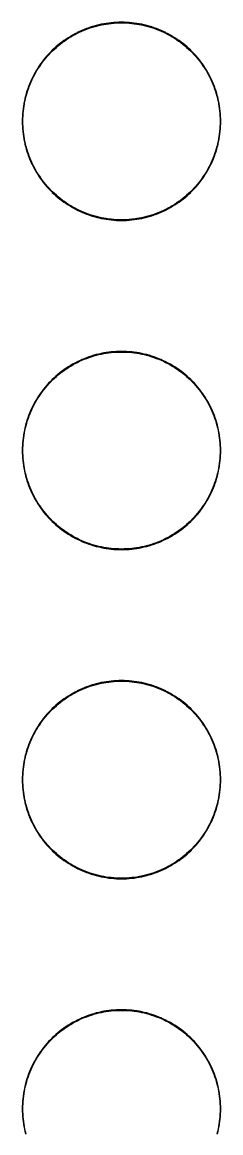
# Model space of a CAD drawing. Extents: x 3 to 63, y 0 to 129.
# Drawn here: x 45.59 to 48.65, y 59.21 to 76.35 of the extents above; entities that cross this region are included whole.
import ezdxf

# ---------------------------------------------------------------- set-up
doc = ezdxf.new("R2010")
doc.units = 0

msp = doc.modelspace()

# ---------------------------------------------------------------- linework, layer by layer
at = {"color": 34, "true_color": 0x008000}
for points in [[(48.21523, 73.7503, 0), (48.24216, 73.77875, 0), (48.26857, 73.80771, 0), (48.29397, 73.83768, 0), (48.31887, 73.86816, 0), (48.34274, 73.89915, 0), (48.36586, 73.93089, 0), (48.38821, 73.96315, 0), (48.4098, 73.99617, 0), (48.43037, 74.02945, 0), (48.45018, 74.06348, 0), (48.46923, 74.09777, 0), (48.46994, 74.09914, 0), (48.46994, 74.09915, 0), (48.48727, 74.13283, 0), (48.48797, 74.13421, 0), (48.50499, 74.16951, 0), (48.52125, 74.20533, 0), (48.53649, 74.24139, 0), (48.55071, 74.27797, 0), (48.56417, 74.3148, 0), (48.57662, 74.35214, 0), (48.58805, 74.38973, 0), (48.59846, 74.42758, 0), (48.60786, 74.46568, 0), (48.6165, 74.50403, 0), (48.62412, 74.54264, 0), (48.63047, 74.58125, 0), (48.63071, 74.58278, 0), (48.6363, 74.62164, 0), (48.64087, 74.66076, 0), (48.64442, 74.69987, 0), (48.64696, 74.73899, 0), (48.64849, 74.77809, 0), (48.649, 74.81747, 0), (48.64849, 74.85684, 0), (48.64696, 74.89596, 0), (48.64442, 74.93508, 0), (48.64087, 74.97418, 0), (48.6363, 75.01331, 0), (48.63071, 75.05217, 0), (48.63047, 75.0537, 0), (48.62412, 75.09231, 0), (48.6165, 75.13092, 0), (48.60786, 75.16925, 0), (48.60786, 75.16927, 0), (48.59846, 75.20737, 0), (48.58805, 75.24522, 0), (48.57662, 75.28281, 0), (48.56417, 75.32015, 0), (48.55071, 75.35697, 0), (48.53649, 75.39355, 0), (48.52125, 75.42962, 0), (48.50499, 75.46543, 0), (48.48797, 75.50073, 0), (48.48727, 75.50212, 0), (48.46994, 75.53579, 0), (48.46923, 75.53717, 0), (48.45018, 75.57146, 0), (48.43037, 75.6055, 0), (48.4098, 75.63876, 0), (48.38821, 75.67179, 0), (48.36586, 75.70404, 0), (48.34274, 75.7358, 0), (48.31887, 75.76679, 0), (48.29397, 75.79727, 0), (48.26857, 75.82724, 0), (48.24216, 75.8562, 0), (48.21523, 75.88464, 0), (48.21414, 75.88574, 0), (48.21412, 75.88575, 0), (48.18729, 75.91258, 0), (48.1862, 75.91368, 0), (48.15775, 75.9406, 0), (48.12883, 75.96698, 0), (48.12879, 75.96702, 0), (48.09882, 75.99242, 0), (48.06834, 76.0173, 0), (48.03735, 76.04119, 0), (48.0056, 76.0643, 0), (47.97335, 76.08665, 0), (47.94033, 76.10823, 0), (47.90705, 76.12882, 0), (47.87302, 76.14863, 0), (47.83873, 76.16768, 0), (47.80367, 76.18571, 0), (47.80229, 76.18642, 0), (47.76699, 76.20344, 0), (47.73117, 76.21969, 0), (47.69511, 76.23493, 0), (47.65853, 76.24916, 0), (47.6217, 76.26262, 0), (47.58436, 76.27506, 0), (47.54677, 76.28649, 0), (47.50892, 76.29691, 0), (47.47082, 76.30631, 0), (47.43247, 76.31494, 0), (47.39386, 76.32256, 0), (47.35525, 76.3289, 0), (47.35372, 76.32915, 0), (47.31486, 76.33474, 0), (47.27575, 76.33931, 0), (47.23663, 76.34287, 0), (47.19751, 76.34541, 0), (47.1584, 76.34693, 0), (47.11903, 76.34744, 0), (47.07966, 76.34693, 0), (47.04054, 76.34541, 0), (47.00142, 76.34287, 0), (46.96231, 76.33931, 0), (46.92319, 76.33474, 0), (46.88433, 76.32915, 0), (46.8828, 76.3289, 0), (46.84419, 76.32256, 0), (46.80558, 76.31494, 0), (46.76723, 76.30631, 0), (46.72913, 76.29691, 0), (46.69128, 76.28649, 0), (46.65369, 76.27506, 0), (46.61635, 76.26262, 0), (46.57952, 76.24916, 0), (46.54295, 76.23493, 0), (46.50688, 76.21969, 0), (46.47107, 76.20344, 0), (46.43576, 76.18642, 0), (46.43438, 76.18571, 0), (46.39933, 76.16768, 0), (46.36504, 76.14863, 0), (46.331, 76.12882, 0), (46.29773, 76.10823, 0), (46.26471, 76.08665, 0), (46.23245, 76.0643, 0), (46.2007, 76.04119, 0), (46.16971, 76.0173, 0), (46.13923, 75.99242, 0), (46.10926, 75.96702, 0), (46.10922, 75.96698, 0), (46.0803, 75.9406, 0), (46.05186, 75.91368, 0), (46.02282, 75.88464, 0), (45.9959, 75.8562, 0), (45.96948, 75.82724, 0), (45.94408, 75.79727, 0), (45.91919, 75.76679, 0), (45.89531, 75.7358, 0), (45.8722, 75.70404, 0), (45.84985, 75.67179, 0), (45.82826, 75.63876, 0), (45.80768, 75.6055, 0), (45.78787, 75.57146, 0), (45.76882, 75.53717, 0), (45.75079, 75.50212, 0), (45.75008, 75.50073, 0), (45.73306, 75.46543, 0), (45.71681, 75.42962, 0), (45.70157, 75.39355, 0), (45.68734, 75.35697, 0), (45.67388, 75.32015, 0), (45.66144, 75.28281, 0), (45.65001, 75.24522, 0), (45.63959, 75.20737, 0), (45.63019, 75.16927, 0), (45.63019, 75.16925, 0), (45.62156, 75.13092, 0), (45.61394, 75.09231, 0), (45.60759, 75.0537, 0), (45.60735, 75.05217, 0), (45.60176, 75.01331, 0), (45.59719, 74.97418, 0), (45.59363, 74.93508, 0), (45.59109, 74.89596, 0), (45.58957, 74.85684, 0), (45.58906, 74.81747, 0), (45.58957, 74.77809, 0), (45.59109, 74.73899, 0), (45.59363, 74.69987, 0), (45.59719, 74.66076, 0), (45.60176, 74.62164, 0), (45.60735, 74.58278, 0), (45.60759, 74.58125, 0), (45.61394, 74.54264, 0), (45.62156, 74.50403, 0), (45.63019, 74.46568, 0), (45.63959, 74.42758, 0), (45.65001, 74.38973, 0), (45.66144, 74.35214, 0), (45.67388, 74.3148, 0), (45.68734, 74.27797, 0), (45.70157, 74.24139, 0), (45.71681, 74.20533, 0), (45.73306, 74.16951, 0), (45.75008, 74.13421, 0), (45.75079, 74.13283, 0), (45.76882, 74.09777, 0), (45.78787, 74.06348, 0), (45.80768, 74.02945, 0), (45.82826, 73.99617, 0), (45.84985, 73.96315, 0), (45.8722, 73.93089, 0), (45.89531, 73.89915, 0), (45.91919, 73.86816, 0), (45.94408, 73.83768, 0), (45.96948, 73.80771, 0), (45.9959, 73.77875, 0), (46.02282, 73.7503, 0), (46.02392, 73.74921, 0), (46.05074, 73.72239, 0), (46.05076, 73.72235, 0), (46.05186, 73.72127, 0), (46.0803, 73.69434, 0), (46.10926, 73.66793, 0), (46.13923, 73.64252, 0), (46.16971, 73.61763, 0), (46.2007, 73.59376, 0), (46.23245, 73.57064, 0), (46.26471, 73.54828, 0), (46.29773, 73.5267, 0), (46.331, 73.50613, 0), (46.36504, 73.48632, 0), (46.39933, 73.46727, 0), (46.40071, 73.46656, 0), (46.43438, 73.44923, 0), (46.43576, 73.44853, 0), (46.47107, 73.43151, 0), (46.50688, 73.41525, 0), (46.54295, 73.4, 0), (46.57952, 73.38579, 0), (46.61635, 73.37233, 0), (46.65369, 73.35988, 0), (46.69128, 73.34845, 0), (46.72913, 73.33804, 0), (46.76723, 73.32863, 0), (46.80558, 73.31999, 0), (46.84419, 73.31238, 0), (46.8828, 73.30603, 0), (46.88433, 73.30579, 0), (46.92319, 73.3002, 0), (46.96231, 73.29563, 0), (47.00142, 73.29208, 0), (47.04054, 73.28954, 0), (47.07966, 73.28801, 0), (47.11903, 73.28749, 0), (47.1584, 73.28801, 0), (47.19751, 73.28954, 0), (47.23663, 73.29208, 0), (47.27575, 73.29563, 0), (47.31486, 73.3002, 0), (47.35372, 73.30579, 0), (47.35525, 73.30603, 0), (47.39386, 73.31238, 0), (47.43247, 73.31999, 0), (47.47082, 73.32863, 0), (47.50892, 73.33804, 0), (47.54677, 73.34845, 0), (47.58436, 73.35988, 0), (47.6217, 73.37233, 0), (47.65853, 73.38579, 0), (47.69511, 73.4, 0), (47.73117, 73.41525, 0), (47.76699, 73.43151, 0), (47.80229, 73.44853, 0), (47.80367, 73.44923, 0), (47.83735, 73.46656, 0), (47.83873, 73.46727, 0), (47.87302, 73.48632, 0), (47.90705, 73.50613, 0), (47.94033, 73.5267, 0), (47.97335, 73.54828, 0), (48.0056, 73.57064, 0), (48.03735, 73.59376, 0), (48.06834, 73.61763, 0), (48.09882, 73.64252, 0), (48.12879, 73.66793, 0), (48.15775, 73.69434, 0), (48.1862, 73.72127, 0), (48.18729, 73.72235, 0), (48.1873, 73.72237, 0), (48.21523, 73.7503, 0)], [(47.19751, 73.29944, 0), (47.1584, 73.29792, 0), (47.11903, 73.29741, 0), (47.07966, 73.29792, 0), (47.04054, 73.29944, 0), (47.00142, 73.30198, 0), (46.96231, 73.30553, 0), (46.92319, 73.3101, 0), (46.8849, 73.31562, 0), (46.84725, 73.32181, 0), (46.80865, 73.32943, 0), (46.77029, 73.33806, 0), (46.73219, 73.34746, 0), (46.69435, 73.35787, 0), (46.65675, 73.3693, 0), (46.61942, 73.38175, 0), (46.58259, 73.39521, 0), (46.54601, 73.40944, 0), (46.50994, 73.42467, 0), (46.47413, 73.44092, 0), (46.43913, 73.4578, 0), (46.40515, 73.47528, 0), (46.37086, 73.49433, 0), (46.33682, 73.51414, 0), (46.30355, 73.53471, 0), (46.27053, 73.55631, 0), (46.23827, 73.57866, 0), (46.20652, 73.60177, 0), (46.17553, 73.62564, 0), (46.14505, 73.65054, 0), (46.11508, 73.67594, 0), (46.08613, 73.70236, 0), (46.05768, 73.72928, 0), (46.03065, 73.75631, 0), (46.00391, 73.78457, 0), (45.97749, 73.81353, 0), (45.95209, 73.8435, 0), (45.9272, 73.87398, 0), (45.90333, 73.90497, 0), (45.88021, 73.93671, 0), (45.85786, 73.96898, 0), (45.83627, 74.00199, 0), (45.8157, 74.03527, 0), (45.79588, 74.06931, 0), (45.77683, 74.1036, 0), (45.75935, 74.13758, 0), (45.74249, 74.17256, 0), (45.72623, 74.20838, 0), (45.71099, 74.24446, 0), (45.69677, 74.28103, 0), (45.6833, 74.31786, 0), (45.67086, 74.3552, 0), (45.65943, 74.39279, 0), (45.64901, 74.43064, 0), (45.63962, 74.46874, 0), (45.63098, 74.50709, 0), (45.62336, 74.5457, 0), (45.61717, 74.58334, 0), (45.61166, 74.62164, 0), (45.60709, 74.66076, 0), (45.60354, 74.69987, 0), (45.601, 74.73899, 0), (45.59947, 74.77809, 0), (45.59896, 74.81747, 0), (45.59947, 74.85684, 0), (45.601, 74.89596, 0), (45.60354, 74.93508, 0), (45.60709, 74.97418, 0), (45.61166, 75.01331, 0), (45.61717, 75.05161, 0), (45.62336, 75.08925, 0), (45.63098, 75.12784, 0), (45.63962, 75.16621, 0), (45.64901, 75.20431, 0), (45.65943, 75.24214, 0), (45.67086, 75.27975, 0), (45.6833, 75.31708, 0), (45.69677, 75.35391, 0), (45.71099, 75.39049, 0), (45.72623, 75.42655, 0), (45.74249, 75.46237, 0), (45.75935, 75.49738, 0), (45.77683, 75.53135, 0), (45.79588, 75.56564, 0), (45.8157, 75.59968, 0), (45.83627, 75.63294, 0), (45.85786, 75.66597, 0), (45.88021, 75.69822, 0), (45.90333, 75.72998, 0), (45.9272, 75.76097, 0), (45.95209, 75.79145, 0), (45.97749, 75.82142, 0), (46.00391, 75.85037, 0), (46.03083, 75.87882, 0), (46.05768, 75.90567, 0), (46.08613, 75.93259, 0), (46.11508, 75.95901, 0), (46.14505, 75.98441, 0), (46.17553, 76.0093, 0), (46.20652, 76.03317, 0), (46.23827, 76.05629, 0), (46.27053, 76.07863, 0), (46.30355, 76.10023, 0), (46.33682, 76.1208, 0), (46.37086, 76.14062, 0), (46.40515, 76.15967, 0), (46.43912, 76.17715, 0), (46.47413, 76.19401, 0), (46.50994, 76.21026, 0), (46.54601, 76.22551, 0), (46.58259, 76.23972, 0), (46.61942, 76.2532, 0), (46.65675, 76.26564, 0), (46.69435, 76.27706, 0), (46.73219, 76.28749, 0), (46.77029, 76.29688, 0), (46.80865, 76.30552, 0), (46.84725, 76.31314, 0), (46.88489, 76.31933, 0), (46.92319, 76.32483, 0), (46.96231, 76.32941, 0), (47.00142, 76.33296, 0), (47.04054, 76.3355, 0), (47.07966, 76.33703, 0), (47.11903, 76.33754, 0), (47.1584, 76.33703, 0), (47.19751, 76.3355, 0), (47.23663, 76.33296, 0), (47.27575, 76.32941, 0), (47.31486, 76.32483, 0), (47.35316, 76.31933, 0), (47.3908, 76.31314, 0), (47.42941, 76.30552, 0), (47.46776, 76.29688, 0), (47.50586, 76.28749, 0), (47.54371, 76.27706, 0), (47.5813, 76.26564, 0), (47.61864, 76.2532, 0), (47.65547, 76.23972, 0), (47.69204, 76.22551, 0), (47.72811, 76.21026, 0), (47.76393, 76.19401, 0), (47.79893, 76.17715, 0), (47.8329, 76.15967, 0), (47.86719, 76.14062, 0), (47.90123, 76.1208, 0), (47.9345, 76.10023, 0), (47.96752, 76.07863, 0), (47.99978, 76.05629, 0), (48.03153, 76.03317, 0), (48.06252, 76.0093, 0), (48.093, 75.98441, 0), (48.12297, 75.95901, 0), (48.15193, 75.93259, 0), (48.18019, 75.90585, 0), (48.20722, 75.87882, 0), (48.23414, 75.85037, 0), (48.26056, 75.82142, 0), (48.28596, 75.79145, 0), (48.31085, 75.76097, 0), (48.33473, 75.72998, 0), (48.35784, 75.69822, 0), (48.38019, 75.66597, 0), (48.40178, 75.63294, 0), (48.42236, 75.59968, 0), (48.44217, 75.56564, 0), (48.46122, 75.53135, 0), (48.4787, 75.49737, 0), (48.49557, 75.46237, 0), (48.51182, 75.42655, 0), (48.52706, 75.39049, 0), (48.54129, 75.35391, 0), (48.55475, 75.31708, 0), (48.5672, 75.27975, 0), (48.57863, 75.24214, 0), (48.58904, 75.20431, 0), (48.59844, 75.16621, 0), (48.60707, 75.12784, 0), (48.61469, 75.08925, 0), (48.62088, 75.05161, 0), (48.62639, 75.01331, 0), (48.63096, 74.97418, 0), (48.63452, 74.93508, 0), (48.63706, 74.89596, 0), (48.63858, 74.85684, 0), (48.63909, 74.81747, 0), (48.63858, 74.77809, 0), (48.63706, 74.73899, 0), (48.63452, 74.69987, 0), (48.63096, 74.66076, 0), (48.62639, 74.62164, 0), (48.62088, 74.58334, 0), (48.61469, 74.5457, 0), (48.60707, 74.50709, 0), (48.59844, 74.46874, 0), (48.58904, 74.43064, 0), (48.57863, 74.39279, 0), (48.5672, 74.3552, 0), (48.55475, 74.31786, 0), (48.54129, 74.28103, 0), (48.52706, 74.24446, 0), (48.51182, 74.20838, 0), (48.49557, 74.17256, 0), (48.4787, 74.13758, 0), (48.46122, 74.1036, 0), (48.44217, 74.06931, 0), (48.42236, 74.03527, 0), (48.40178, 74.00199, 0), (48.38019, 73.96898, 0), (48.35784, 73.93671, 0), (48.33473, 73.90497, 0), (48.31085, 73.87398, 0), (48.28596, 73.8435, 0), (48.26056, 73.81353, 0), (48.23414, 73.78457, 0), (48.20722, 73.75612, 0), (48.1804, 73.72929, 0), (48.18038, 73.72928, 0), (48.15193, 73.70236, 0), (48.12297, 73.67594, 0), (48.093, 73.65054, 0), (48.06252, 73.62564, 0), (48.03153, 73.60177, 0), (47.99978, 73.57866, 0), (47.96752, 73.55631, 0), (47.9345, 73.53471, 0), (47.90123, 73.51414, 0), (47.86719, 73.49433, 0), (47.8329, 73.47528, 0), (47.79892, 73.4578, 0), (47.76393, 73.44092, 0), (47.72811, 73.42467, 0), (47.69204, 73.40944, 0), (47.65547, 73.39521, 0), (47.61864, 73.38175, 0), (47.5813, 73.3693, 0), (47.54371, 73.35787, 0), (47.50586, 73.34746, 0), (47.46776, 73.33806, 0), (47.42941, 73.32943, 0), (47.3908, 73.32181, 0), (47.35315, 73.31562, 0), (47.31486, 73.3101, 0), (47.27575, 73.30553, 0), (47.23663, 73.30198, 0), (47.19751, 73.29944, 0)], [(48.21523, 68.6703, 0), (48.24216, 68.69875, 0), (48.26857, 68.72771, 0), (48.29397, 68.75767, 0), (48.31887, 68.78816, 0), (48.34274, 68.81914, 0), (48.36586, 68.8509, 0), (48.38821, 68.88315, 0), (48.4098, 68.91616, 0), (48.43037, 68.94945, 0), (48.45018, 68.98348, 0), (48.46923, 69.01777, 0), (48.48727, 69.05283, 0), (48.48797, 69.05421, 0), (48.50487, 69.08927, 0), (48.50499, 69.08951, 0), (48.52125, 69.12533, 0), (48.53649, 69.16139, 0), (48.55071, 69.19797, 0), (48.56417, 69.2348, 0), (48.57662, 69.27213, 0), (48.58805, 69.30973, 0), (48.59846, 69.34757, 0), (48.60786, 69.38567, 0), (48.6165, 69.42403, 0), (48.62412, 69.46263, 0), (48.63047, 69.50125, 0), (48.63071, 69.50278, 0), (48.6363, 69.54164, 0), (48.64087, 69.58076, 0), (48.64442, 69.61987, 0), (48.64696, 69.65899, 0), (48.64849, 69.6981, 0), (48.649, 69.73747, 0), (48.64849, 69.77684, 0), (48.64696, 69.81596, 0), (48.64442, 69.85508, 0), (48.64087, 69.89418, 0), (48.6363, 69.93331, 0), (48.63071, 69.97217, 0), (48.63047, 69.97369, 0), (48.62412, 70.01231, 0), (48.6165, 70.05092, 0), (48.60786, 70.08927, 0), (48.59846, 70.12737, 0), (48.58805, 70.16522, 0), (48.57662, 70.20281, 0), (48.56417, 70.24015, 0), (48.55071, 70.27697, 0), (48.53649, 70.31355, 0), (48.52125, 70.34962, 0), (48.50499, 70.38543, 0), (48.48797, 70.42073, 0), (48.48727, 70.42212, 0), (48.46923, 70.45717, 0), (48.45018, 70.49146, 0), (48.43037, 70.52549, 0), (48.4098, 70.55877, 0), (48.38821, 70.59179, 0), (48.36586, 70.62405, 0), (48.34274, 70.6558, 0), (48.31887, 70.68679, 0), (48.29397, 70.71727, 0), (48.26857, 70.74724, 0), (48.24216, 70.7762, 0), (48.21523, 70.80464, 0), (48.21414, 70.80574, 0), (48.21412, 70.80575, 0), (48.18729, 70.83257, 0), (48.1862, 70.83368, 0), (48.15775, 70.8606, 0), (48.12879, 70.88702, 0), (48.09882, 70.91242, 0), (48.06834, 70.93731, 0), (48.03735, 70.96119, 0), (48.0056, 70.9843, 0), (47.97335, 71.00664, 0), (47.94033, 71.02824, 0), (47.90705, 71.04882, 0), (47.87302, 71.06863, 0), (47.83873, 71.08768, 0), (47.80367, 71.10571, 0), (47.80229, 71.10642, 0), (47.76699, 71.12344, 0), (47.73117, 71.13969, 0), (47.69511, 71.15492, 0), (47.65853, 71.16916, 0), (47.6217, 71.18262, 0), (47.58436, 71.19506, 0), (47.54677, 71.20649, 0), (47.50892, 71.21691, 0), (47.47082, 71.22631, 0), (47.43247, 71.23493, 0), (47.39386, 71.24256, 0), (47.35525, 71.2489, 0), (47.35372, 71.24915, 0), (47.31486, 71.25474, 0), (47.27575, 71.25931, 0), (47.23663, 71.26287, 0), (47.19751, 71.26541, 0), (47.1584, 71.26693, 0), (47.11903, 71.26743, 0), (47.07966, 71.26693, 0), (47.04054, 71.26541, 0), (47.00142, 71.26287, 0), (46.96231, 71.25931, 0), (46.92319, 71.25474, 0), (46.88433, 71.24915, 0), (46.8828, 71.2489, 0), (46.84419, 71.24256, 0), (46.80558, 71.23493, 0), (46.76723, 71.22631, 0), (46.72913, 71.21691, 0), (46.69128, 71.20649, 0), (46.65369, 71.19506, 0), (46.61635, 71.18262, 0), (46.57952, 71.16916, 0), (46.54295, 71.15492, 0), (46.50688, 71.13969, 0), (46.47107, 71.12344, 0), (46.43576, 71.10642, 0), (46.43438, 71.10571, 0), (46.39933, 71.08768, 0), (46.36504, 71.06863, 0), (46.331, 71.04882, 0), (46.29773, 71.02824, 0), (46.26471, 71.00664, 0), (46.23245, 70.9843, 0), (46.2007, 70.96119, 0), (46.16971, 70.93731, 0), (46.13923, 70.91242, 0), (46.10926, 70.88702, 0), (46.0803, 70.8606, 0), (46.05186, 70.83368, 0), (46.02282, 70.80464, 0), (45.9959, 70.7762, 0), (45.96948, 70.74724, 0), (45.94408, 70.71727, 0), (45.91919, 70.68679, 0), (45.89531, 70.6558, 0), (45.8722, 70.62405, 0), (45.84985, 70.59179, 0), (45.82826, 70.55877, 0), (45.80768, 70.52549, 0), (45.78787, 70.49146, 0), (45.76882, 70.45717, 0), (45.75079, 70.42212, 0), (45.75008, 70.42073, 0), (45.73306, 70.38543, 0), (45.71681, 70.34962, 0), (45.70157, 70.31355, 0), (45.68734, 70.27697, 0), (45.67388, 70.24015, 0), (45.66144, 70.20281, 0), (45.65001, 70.16522, 0), (45.63959, 70.12737, 0), (45.63019, 70.08927, 0), (45.62156, 70.05092, 0), (45.61394, 70.01231, 0), (45.60759, 69.97369, 0), (45.60735, 69.97217, 0), (45.60176, 69.93331, 0), (45.59719, 69.89418, 0), (45.59363, 69.85508, 0), (45.59109, 69.81596, 0), (45.58957, 69.77684, 0), (45.58906, 69.73747, 0), (45.58957, 69.6981, 0), (45.59109, 69.65899, 0), (45.59363, 69.61987, 0), (45.59719, 69.58076, 0), (45.60176, 69.54164, 0), (45.60735, 69.50278, 0), (45.60759, 69.50125, 0), (45.61394, 69.46263, 0), (45.62156, 69.42403, 0), (45.63019, 69.38567, 0), (45.63959, 69.34757, 0), (45.65001, 69.30973, 0), (45.66144, 69.27213, 0), (45.67388, 69.2348, 0), (45.68734, 69.19797, 0), (45.70157, 69.16139, 0), (45.71681, 69.12533, 0), (45.73306, 69.08951, 0), (45.73318, 69.08927, 0), (45.75008, 69.05421, 0), (45.75079, 69.05283, 0), (45.76882, 69.01777, 0), (45.78787, 68.98348, 0), (45.80768, 68.94945, 0), (45.82826, 68.91616, 0), (45.84985, 68.88315, 0), (45.8722, 68.8509, 0), (45.89531, 68.81914, 0), (45.91919, 68.78816, 0), (45.94408, 68.75767, 0), (45.96948, 68.72771, 0), (45.9959, 68.69875, 0), (46.02282, 68.6703, 0), (46.02392, 68.66921, 0), (46.05075, 68.64238, 0), (46.05076, 68.64236, 0), (46.05186, 68.64127, 0), (46.0803, 68.61434, 0), (46.10926, 68.58793, 0), (46.13923, 68.56252, 0), (46.16971, 68.53762, 0), (46.2007, 68.51376, 0), (46.23245, 68.49064, 0), (46.26471, 68.46829, 0), (46.29773, 68.4467, 0), (46.331, 68.42613, 0), (46.36504, 68.40631, 0), (46.39933, 68.38727, 0), (46.40071, 68.38656, 0), (46.43438, 68.36923, 0), (46.43576, 68.36853, 0), (46.47107, 68.35151, 0), (46.50688, 68.33525, 0), (46.54295, 68.32001, 0), (46.57952, 68.30579, 0), (46.61635, 68.29233, 0), (46.65369, 68.27988, 0), (46.69128, 68.26845, 0), (46.72913, 68.25803, 0), (46.76723, 68.24863, 0), (46.80558, 68.23999, 0), (46.84419, 68.23238, 0), (46.8828, 68.22602, 0), (46.88433, 68.22579, 0), (46.92319, 68.2202, 0), (46.96231, 68.21563, 0), (47.00142, 68.21208, 0), (47.04054, 68.20954, 0), (47.07966, 68.20801, 0), (47.11903, 68.2075, 0), (47.1584, 68.20801, 0), (47.19751, 68.20954, 0), (47.23663, 68.21208, 0), (47.27575, 68.21563, 0), (47.31486, 68.2202, 0), (47.35372, 68.22579, 0), (47.35525, 68.22602, 0), (47.39386, 68.23238, 0), (47.43247, 68.23999, 0), (47.47082, 68.24863, 0), (47.50892, 68.25803, 0), (47.54677, 68.26845, 0), (47.58436, 68.27988, 0), (47.6217, 68.29233, 0), (47.65853, 68.30579, 0), (47.69511, 68.32001, 0), (47.73117, 68.33525, 0), (47.76699, 68.35151, 0), (47.80229, 68.36853, 0), (47.80367, 68.36923, 0), (47.83735, 68.38656, 0), (47.83873, 68.38727, 0), (47.87302, 68.40631, 0), (47.90705, 68.42613, 0), (47.94033, 68.4467, 0), (47.97335, 68.46829, 0), (48.0056, 68.49064, 0), (48.03735, 68.51376, 0), (48.06834, 68.53762, 0), (48.09882, 68.56252, 0), (48.12879, 68.58793, 0), (48.15775, 68.61434, 0), (48.1862, 68.64127, 0), (48.21523, 68.6703, 0)], [(47.19751, 68.21944, 0), (47.1584, 68.21792, 0), (47.11903, 68.21741, 0), (47.07966, 68.21792, 0), (47.04054, 68.21944, 0), (47.00142, 68.22198, 0), (46.96231, 68.22553, 0), (46.92319, 68.23011, 0), (46.88537, 68.23554, 0), (46.84725, 68.24181, 0), (46.80865, 68.24943, 0), (46.77029, 68.25806, 0), (46.73219, 68.26746, 0), (46.69435, 68.27786, 0), (46.65675, 68.2893, 0), (46.61942, 68.30175, 0), (46.58259, 68.3152, 0), (46.54601, 68.32944, 0), (46.50994, 68.34468, 0), (46.47413, 68.36093, 0), (46.43913, 68.3778, 0), (46.40515, 68.39528, 0), (46.37086, 68.41433, 0), (46.33682, 68.43414, 0), (46.30355, 68.45471, 0), (46.27053, 68.47631, 0), (46.23827, 68.49866, 0), (46.20652, 68.52177, 0), (46.17553, 68.54564, 0), (46.14505, 68.57053, 0), (46.11508, 68.59594, 0), (46.08613, 68.62236, 0), (46.05768, 68.64928, 0), (46.03065, 68.67631, 0), (46.00391, 68.70457, 0), (45.97749, 68.73353, 0), (45.95209, 68.76349, 0), (45.9272, 68.79398, 0), (45.90333, 68.82496, 0), (45.88021, 68.85672, 0), (45.85786, 68.88898, 0), (45.83627, 68.922, 0), (45.8157, 68.95527, 0), (45.79588, 68.98931, 0), (45.77683, 69.0236, 0), (45.75935, 69.05758, 0), (45.74249, 69.09256, 0), (45.72623, 69.12839, 0), (45.71099, 69.16446, 0), (45.69677, 69.20103, 0), (45.6833, 69.23786, 0), (45.67086, 69.2752, 0), (45.65943, 69.31279, 0), (45.64901, 69.35064, 0), (45.63962, 69.38874, 0), (45.63098, 69.42709, 0), (45.62336, 69.4657, 0), (45.61717, 69.50334, 0), (45.61166, 69.54164, 0), (45.60709, 69.58076, 0), (45.60354, 69.61987, 0), (45.601, 69.65899, 0), (45.59947, 69.6981, 0), (45.59896, 69.73747, 0), (45.59947, 69.77684, 0), (45.601, 69.81596, 0), (45.60354, 69.85508, 0), (45.60709, 69.89418, 0), (45.61166, 69.93331, 0), (45.61717, 69.9716, 0), (45.62336, 70.00924, 0), (45.63098, 70.04785, 0), (45.63962, 70.0862, 0), (45.64901, 70.1243, 0), (45.65943, 70.16215, 0), (45.67086, 70.19974, 0), (45.6833, 70.23708, 0), (45.69677, 70.27391, 0), (45.71099, 70.31049, 0), (45.72623, 70.34656, 0), (45.74249, 70.38236, 0), (45.75935, 70.41738, 0), (45.77683, 70.45135, 0), (45.79588, 70.48564, 0), (45.8157, 70.51967, 0), (45.83627, 70.55295, 0), (45.85786, 70.58597, 0), (45.88021, 70.61823, 0), (45.90333, 70.64998, 0), (45.9272, 70.68097, 0), (45.95209, 70.71145, 0), (45.97749, 70.74142, 0), (46.00391, 70.77037, 0), (46.03082, 70.79881, 0), (46.05786, 70.82584, 0), (46.08613, 70.85259, 0), (46.11508, 70.879, 0), (46.14505, 70.90441, 0), (46.17553, 70.9293, 0), (46.20652, 70.95317, 0), (46.23827, 70.97629, 0), (46.27053, 70.99863, 0), (46.30355, 71.02023, 0), (46.33682, 71.0408, 0), (46.37086, 71.06062, 0), (46.40515, 71.07966, 0), (46.43882, 71.09699, 0), (46.47413, 71.114, 0), (46.50994, 71.13027, 0), (46.54601, 71.14551, 0), (46.58259, 71.15973, 0), (46.61942, 71.17319, 0), (46.65675, 71.18564, 0), (46.69435, 71.19707, 0), (46.73219, 71.20749, 0), (46.77029, 71.21688, 0), (46.80865, 71.22552, 0), (46.84725, 71.23314, 0), (46.88489, 71.23933, 0), (46.92319, 71.24484, 0), (46.96231, 71.24941, 0), (47.00142, 71.25296, 0), (47.04054, 71.2555, 0), (47.07966, 71.25703, 0), (47.11903, 71.25754, 0), (47.1584, 71.25703, 0), (47.19751, 71.2555, 0), (47.23663, 71.25296, 0), (47.27575, 71.24941, 0), (47.31486, 71.24484, 0), (47.35316, 71.23933, 0), (47.3908, 71.23314, 0), (47.42941, 71.22552, 0), (47.46776, 71.21688, 0), (47.50586, 71.20749, 0), (47.54371, 71.19707, 0), (47.5813, 71.18564, 0), (47.61864, 71.17319, 0), (47.65547, 71.15973, 0), (47.69204, 71.14551, 0), (47.72811, 71.13027, 0), (47.76393, 71.114, 0), (47.79923, 71.09699, 0), (47.8329, 71.07966, 0), (47.86719, 71.06062, 0), (47.90123, 71.0408, 0), (47.9345, 71.02023, 0), (47.96752, 70.99863, 0), (47.99978, 70.97629, 0), (48.03153, 70.95317, 0), (48.06252, 70.9293, 0), (48.093, 70.90441, 0), (48.12297, 70.879, 0), (48.15193, 70.85259, 0), (48.18001, 70.82602, 0), (48.20722, 70.79882, 0), (48.23414, 70.77037, 0), (48.26056, 70.74142, 0), (48.28596, 70.71145, 0), (48.31085, 70.68097, 0), (48.33473, 70.64998, 0), (48.35784, 70.61823, 0), (48.38019, 70.58597, 0), (48.40178, 70.55295, 0), (48.42236, 70.51967, 0), (48.44217, 70.48564, 0), (48.46122, 70.45135, 0), (48.4787, 70.41738, 0), (48.49557, 70.38236, 0), (48.51182, 70.34656, 0), (48.52706, 70.31049, 0), (48.54129, 70.27391, 0), (48.55475, 70.23708, 0), (48.5672, 70.19974, 0), (48.57863, 70.16215, 0), (48.58904, 70.1243, 0), (48.59844, 70.0862, 0), (48.60707, 70.04785, 0), (48.61469, 70.00924, 0), (48.62088, 69.9716, 0), (48.62639, 69.93331, 0), (48.63096, 69.89418, 0), (48.63452, 69.85508, 0), (48.63706, 69.81596, 0), (48.63858, 69.77684, 0), (48.63909, 69.73747, 0), (48.63858, 69.6981, 0), (48.63706, 69.65899, 0), (48.63452, 69.61987, 0), (48.63096, 69.58076, 0), (48.62639, 69.54164, 0), (48.62088, 69.50334, 0), (48.61469, 69.4657, 0), (48.60707, 69.42709, 0), (48.59844, 69.38874, 0), (48.58904, 69.35064, 0), (48.57863, 69.31279, 0), (48.5672, 69.2752, 0), (48.55475, 69.23786, 0), (48.54129, 69.20103, 0), (48.52706, 69.16446, 0), (48.51182, 69.12839, 0), (48.49557, 69.09256, 0), (48.4787, 69.05758, 0), (48.46122, 69.0236, 0), (48.44217, 68.98931, 0), (48.42236, 68.95527, 0), (48.40178, 68.922, 0), (48.38019, 68.88898, 0), (48.35784, 68.85672, 0), (48.33473, 68.82496, 0), (48.31085, 68.79398, 0), (48.28596, 68.76349, 0), (48.26056, 68.73353, 0), (48.23414, 68.70457, 0), (48.20722, 68.67612, 0), (48.18038, 68.64928, 0), (48.15193, 68.62236, 0), (48.12297, 68.59594, 0), (48.093, 68.57053, 0), (48.06252, 68.54564, 0), (48.03153, 68.52177, 0), (47.99978, 68.49866, 0), (47.96752, 68.47631, 0), (47.9345, 68.45471, 0), (47.90123, 68.43414, 0), (47.86719, 68.41433, 0), (47.8329, 68.39528, 0), (47.79892, 68.3778, 0), (47.76393, 68.36093, 0), (47.72811, 68.34468, 0), (47.69204, 68.32944, 0), (47.65547, 68.3152, 0), (47.61864, 68.30175, 0), (47.5813, 68.2893, 0), (47.54371, 68.27786, 0), (47.50586, 68.26746, 0), (47.46776, 68.25806, 0), (47.42941, 68.24943, 0), (47.3908, 68.24181, 0), (47.35268, 68.23554, 0), (47.31486, 68.23011, 0), (47.27575, 68.22553, 0), (47.23663, 68.22198, 0), (47.19751, 68.21944, 0)], [(48.21523, 63.5903, 0), (48.24216, 63.61875, 0), (48.26857, 63.64771, 0), (48.29397, 63.67768, 0), (48.31887, 63.70816, 0), (48.34274, 63.73915, 0), (48.36586, 63.7709, 0), (48.38821, 63.80315, 0), (48.4098, 63.83617, 0), (48.43037, 63.86945, 0), (48.45018, 63.90348, 0), (48.46923, 63.93777, 0), (48.48727, 63.97283, 0), (48.48797, 63.97421, 0), (48.50499, 64.00951, 0), (48.52125, 64.04533, 0), (48.53649, 64.08139, 0), (48.55071, 64.11797, 0), (48.56417, 64.15479, 0), (48.57662, 64.19213, 0), (48.58805, 64.22973, 0), (48.59846, 64.26757, 0), (48.60786, 64.30567, 0), (48.6165, 64.34403, 0), (48.62412, 64.38263, 0), (48.63047, 64.42125, 0), (48.63071, 64.42278, 0), (48.6363, 64.46164, 0), (48.64087, 64.50076, 0), (48.64442, 64.53986, 0), (48.64696, 64.57899, 0), (48.64849, 64.6181, 0), (48.649, 64.65747, 0), (48.64849, 64.69683, 0), (48.64696, 64.73596, 0), (48.64442, 64.77507, 0), (48.64087, 64.81419, 0), (48.6363, 64.8533, 0), (48.63071, 64.89216, 0), (48.63047, 64.8937, 0), (48.62412, 64.93231, 0), (48.6165, 64.97092, 0), (48.60786, 65.00927, 0), (48.59846, 65.04737, 0), (48.58805, 65.08522, 0), (48.57662, 65.12281, 0), (48.56417, 65.16015, 0), (48.55071, 65.19698, 0), (48.53649, 65.23354, 0), (48.52125, 65.26962, 0), (48.50499, 65.30543, 0), (48.48797, 65.34074, 0), (48.48727, 65.34211, 0), (48.46923, 65.37717, 0), (48.45018, 65.41146, 0), (48.43037, 65.4455, 0), (48.4098, 65.47877, 0), (48.38821, 65.51179, 0), (48.36586, 65.54405, 0), (48.34274, 65.5758, 0), (48.31887, 65.60679, 0), (48.29397, 65.63727, 0), (48.26857, 65.66724, 0), (48.24216, 65.6962, 0), (48.21523, 65.72463, 0), (48.21414, 65.72574, 0), (48.1862, 65.75368, 0), (48.15775, 65.7806, 0), (48.12882, 65.80698, 0), (48.12879, 65.80701, 0), (48.09882, 65.83242, 0), (48.06834, 65.85731, 0), (48.03735, 65.88119, 0), (48.0056, 65.9043, 0), (47.97335, 65.92664, 0), (47.94033, 65.94824, 0), (47.90705, 65.96881, 0), (47.87302, 65.98863, 0), (47.83873, 66.00767, 0), (47.80367, 66.02571, 0), (47.80229, 66.02642, 0), (47.76699, 66.04344, 0), (47.73117, 66.05969, 0), (47.69511, 66.07492, 0), (47.65853, 66.08916, 0), (47.6217, 66.10262, 0), (47.58436, 66.11506, 0), (47.54677, 66.12649, 0), (47.50892, 66.13691, 0), (47.47082, 66.14631, 0), (47.43247, 66.15494, 0), (47.39386, 66.16256, 0), (47.35525, 66.16891, 0), (47.35372, 66.16915, 0), (47.31486, 66.17474, 0), (47.27575, 66.17931, 0), (47.23663, 66.18286, 0), (47.19751, 66.18541, 0), (47.1584, 66.18693, 0), (47.11903, 66.18743, 0), (47.07966, 66.18693, 0), (47.04054, 66.18541, 0), (47.00142, 66.18286, 0), (46.96231, 66.17931, 0), (46.92319, 66.17474, 0), (46.88433, 66.16915, 0), (46.8828, 66.16891, 0), (46.84419, 66.16256, 0), (46.80558, 66.15494, 0), (46.76723, 66.14631, 0), (46.72913, 66.13691, 0), (46.69128, 66.12649, 0), (46.65369, 66.11506, 0), (46.61635, 66.10262, 0), (46.57952, 66.08916, 0), (46.54295, 66.07492, 0), (46.50688, 66.05969, 0), (46.47107, 66.04344, 0), (46.43576, 66.02642, 0), (46.43438, 66.02571, 0), (46.39933, 66.00767, 0), (46.36504, 65.98863, 0), (46.331, 65.96881, 0), (46.29773, 65.94824, 0), (46.26471, 65.92664, 0), (46.23245, 65.9043, 0), (46.2007, 65.88119, 0), (46.16971, 65.85731, 0), (46.13923, 65.83242, 0), (46.10926, 65.80701, 0), (46.10923, 65.80698, 0), (46.0803, 65.7806, 0), (46.05186, 65.75368, 0), (46.02394, 65.72575, 0), (46.02392, 65.72574, 0), (46.02282, 65.72463, 0), (45.9959, 65.6962, 0), (45.96948, 65.66724, 0), (45.94408, 65.63727, 0), (45.91919, 65.60679, 0), (45.89531, 65.5758, 0), (45.8722, 65.54405, 0), (45.84985, 65.51179, 0), (45.82826, 65.47877, 0), (45.80768, 65.4455, 0), (45.78787, 65.41146, 0), (45.76882, 65.37717, 0), (45.75079, 65.34211, 0), (45.75008, 65.34074, 0), (45.73306, 65.30543, 0), (45.71681, 65.26962, 0), (45.70157, 65.23354, 0), (45.68734, 65.19698, 0), (45.67388, 65.16015, 0), (45.66144, 65.12281, 0), (45.65001, 65.08522, 0), (45.63959, 65.04737, 0), (45.63019, 65.00927, 0), (45.62156, 64.97092, 0), (45.61394, 64.93231, 0), (45.60759, 64.8937, 0), (45.60735, 64.89216, 0), (45.60176, 64.8533, 0), (45.59719, 64.81419, 0), (45.59363, 64.77507, 0), (45.59109, 64.73596, 0), (45.58957, 64.69683, 0), (45.58906, 64.65747, 0), (45.58957, 64.6181, 0), (45.59109, 64.57899, 0), (45.59363, 64.53986, 0), (45.59719, 64.50076, 0), (45.60176, 64.46164, 0), (45.60735, 64.42278, 0), (45.60759, 64.42125, 0), (45.61394, 64.38263, 0), (45.62156, 64.34403, 0), (45.63019, 64.30567, 0), (45.63959, 64.26757, 0), (45.65001, 64.22973, 0), (45.66144, 64.19213, 0), (45.67388, 64.15479, 0), (45.68734, 64.11797, 0), (45.70157, 64.08139, 0), (45.71681, 64.04533, 0), (45.73306, 64.00951, 0), (45.75008, 63.97421, 0), (45.75079, 63.97283, 0), (45.76882, 63.93777, 0), (45.78787, 63.90348, 0), (45.80768, 63.86945, 0), (45.82826, 63.83617, 0), (45.84985, 63.80315, 0), (45.8722, 63.7709, 0), (45.89531, 63.73915, 0), (45.91919, 63.70816, 0), (45.94408, 63.67768, 0), (45.96948, 63.64771, 0), (45.9959, 63.61875, 0), (46.02282, 63.5903, 0), (46.02392, 63.58921, 0), (46.05075, 63.56238, 0), (46.05076, 63.56236, 0), (46.05186, 63.56127, 0), (46.0803, 63.53434, 0), (46.10926, 63.50793, 0), (46.13923, 63.48253, 0), (46.16971, 63.45763, 0), (46.2007, 63.43376, 0), (46.23245, 63.41064, 0), (46.26471, 63.38829, 0), (46.29773, 63.3667, 0), (46.331, 63.34613, 0), (46.36504, 63.32632, 0), (46.39933, 63.30727, 0), (46.40071, 63.30656, 0), (46.43438, 63.28923, 0), (46.43576, 63.28853, 0), (46.47107, 63.27151, 0), (46.50688, 63.25525, 0), (46.54295, 63.24001, 0), (46.57952, 63.22579, 0), (46.61635, 63.21233, 0), (46.65369, 63.19988, 0), (46.69128, 63.18845, 0), (46.72913, 63.17804, 0), (46.76723, 63.16864, 0), (46.80558, 63.16, 0), (46.84419, 63.15238, 0), (46.8828, 63.14603, 0), (46.88433, 63.14579, 0), (46.92319, 63.1402, 0), (46.96231, 63.13563, 0), (47.00142, 63.13208, 0), (47.04054, 63.12954, 0), (47.07966, 63.12801, 0), (47.11903, 63.1275, 0), (47.1584, 63.12801, 0), (47.19751, 63.12954, 0), (47.23663, 63.13208, 0), (47.27575, 63.13563, 0), (47.31486, 63.1402, 0), (47.35372, 63.14579, 0), (47.35525, 63.14603, 0), (47.39386, 63.15238, 0), (47.43247, 63.16, 0), (47.47082, 63.16864, 0), (47.50892, 63.17804, 0), (47.54677, 63.18845, 0), (47.58436, 63.19988, 0), (47.6217, 63.21233, 0), (47.65853, 63.22579, 0), (47.69511, 63.24001, 0), (47.73117, 63.25525, 0), (47.76699, 63.27151, 0), (47.80229, 63.28853, 0), (47.80367, 63.28923, 0), (47.83735, 63.30656, 0), (47.83873, 63.30727, 0), (47.87302, 63.32632, 0), (47.90705, 63.34613, 0), (47.94033, 63.3667, 0), (47.97335, 63.38829, 0), (48.0056, 63.41064, 0), (48.03735, 63.43376, 0), (48.06834, 63.45763, 0), (48.09882, 63.48253, 0), (48.12879, 63.50793, 0), (48.15775, 63.53434, 0), (48.1862, 63.56127, 0), (48.21523, 63.5903, 0)], [(47.19751, 63.13944, 0), (47.1584, 63.13792, 0), (47.11903, 63.13741, 0), (47.07966, 63.13792, 0), (47.04054, 63.13944, 0), (47.00142, 63.14198, 0), (46.96231, 63.14554, 0), (46.92319, 63.15011, 0), (46.88489, 63.15562, 0), (46.84725, 63.16181, 0), (46.80865, 63.16943, 0), (46.77029, 63.17806, 0), (46.73219, 63.18746, 0), (46.69435, 63.19787, 0), (46.65675, 63.2093, 0), (46.61942, 63.22175, 0), (46.58259, 63.23521, 0), (46.54601, 63.24944, 0), (46.50994, 63.26468, 0), (46.47413, 63.28093, 0), (46.43913, 63.2978, 0), (46.40515, 63.31528, 0), (46.37086, 63.33433, 0), (46.33682, 63.35414, 0), (46.30355, 63.37472, 0), (46.27053, 63.39631, 0), (46.23827, 63.41866, 0), (46.20652, 63.44177, 0), (46.17553, 63.46565, 0), (46.14505, 63.49054, 0), (46.11508, 63.51594, 0), (46.08613, 63.54236, 0), (46.05768, 63.56928, 0), (46.03065, 63.59631, 0), (46.00391, 63.62457, 0), (45.97749, 63.65353, 0), (45.95209, 63.6835, 0), (45.9272, 63.71398, 0), (45.90333, 63.74497, 0), (45.88021, 63.77672, 0), (45.85786, 63.80898, 0), (45.83627, 63.842, 0), (45.8157, 63.87527, 0), (45.79588, 63.90931, 0), (45.77683, 63.9436, 0), (45.75935, 63.97757, 0), (45.74249, 64.01257, 0), (45.72623, 64.04839, 0), (45.71099, 64.08446, 0), (45.69677, 64.12103, 0), (45.6833, 64.15786, 0), (45.67086, 64.1952, 0), (45.65943, 64.23278, 0), (45.64901, 64.27064, 0), (45.63962, 64.30874, 0), (45.63098, 64.34708, 0), (45.62336, 64.3857, 0), (45.61721, 64.42309, 0), (45.61166, 64.46164, 0), (45.60709, 64.50076, 0), (45.60354, 64.53986, 0), (45.601, 64.57899, 0), (45.59947, 64.6181, 0), (45.59896, 64.65747, 0), (45.59947, 64.69683, 0), (45.601, 64.73596, 0), (45.60354, 64.77507, 0), (45.60709, 64.81419, 0), (45.61166, 64.8533, 0), (45.61718, 64.89167, 0), (45.62336, 64.92925, 0), (45.63098, 64.96785, 0), (45.63962, 65.00621, 0), (45.64901, 65.04431, 0), (45.65943, 65.08215, 0), (45.67086, 65.11975, 0), (45.6833, 65.15707, 0), (45.69677, 65.19391, 0), (45.71099, 65.23049, 0), (45.72623, 65.26656, 0), (45.74249, 65.30237, 0), (45.75928, 65.33722, 0), (45.77683, 65.37135, 0), (45.79588, 65.40564, 0), (45.8157, 65.43968, 0), (45.83627, 65.47295, 0), (45.85786, 65.50597, 0), (45.88021, 65.53823, 0), (45.90333, 65.56998, 0), (45.9272, 65.60097, 0), (45.95209, 65.63145, 0), (45.97749, 65.66142, 0), (46.00391, 65.69037, 0), (46.03083, 65.71881, 0), (46.03084, 65.71883, 0), (46.05786, 65.74584, 0), (46.08613, 65.77258, 0), (46.11508, 65.79901, 0), (46.14505, 65.82441, 0), (46.17553, 65.8493, 0), (46.20652, 65.87317, 0), (46.23827, 65.89628, 0), (46.27053, 65.91864, 0), (46.30355, 65.94023, 0), (46.33682, 65.9608, 0), (46.37086, 65.98062, 0), (46.40515, 65.99966, 0), (46.43913, 66.01715, 0), (46.47413, 66.034, 0), (46.50994, 66.05027, 0), (46.54601, 66.06551, 0), (46.58259, 66.07973, 0), (46.61942, 66.0932, 0), (46.65675, 66.10563, 0), (46.69435, 66.11707, 0), (46.73219, 66.12748, 0), (46.77029, 66.13688, 0), (46.80865, 66.14552, 0), (46.84725, 66.15313, 0), (46.88491, 66.15933, 0), (46.92319, 66.16484, 0), (46.96231, 66.16941, 0), (47.00142, 66.17296, 0), (47.04054, 66.1755, 0), (47.07966, 66.17703, 0), (47.11903, 66.17753, 0), (47.1584, 66.17703, 0), (47.19751, 66.1755, 0), (47.23663, 66.17296, 0), (47.27575, 66.16941, 0), (47.31486, 66.16484, 0), (47.35314, 66.15933, 0), (47.3908, 66.15313, 0), (47.42941, 66.14552, 0), (47.46776, 66.13688, 0), (47.50586, 66.12748, 0), (47.54371, 66.11707, 0), (47.5813, 66.10563, 0), (47.61864, 66.0932, 0), (47.65547, 66.07973, 0), (47.69204, 66.06551, 0), (47.72811, 66.05027, 0), (47.76393, 66.034, 0), (47.79892, 66.01715, 0), (47.8329, 65.99966, 0), (47.86719, 65.98062, 0), (47.90123, 65.9608, 0), (47.9345, 65.94023, 0), (47.96752, 65.91864, 0), (47.99978, 65.89628, 0), (48.03153, 65.87317, 0), (48.06252, 65.8493, 0), (48.093, 65.82441, 0), (48.12297, 65.79901, 0), (48.15193, 65.77258, 0), (48.18038, 65.74567, 0), (48.2072, 65.71885, 0), (48.20722, 65.71881, 0), (48.23414, 65.69037, 0), (48.26056, 65.66142, 0), (48.28596, 65.63145, 0), (48.31085, 65.60097, 0), (48.33473, 65.56998, 0), (48.35784, 65.53823, 0), (48.38019, 65.50597, 0), (48.40178, 65.47295, 0), (48.42236, 65.43968, 0), (48.44217, 65.40564, 0), (48.46122, 65.37135, 0), (48.47877, 65.33722, 0), (48.49557, 65.30237, 0), (48.51182, 65.26656, 0), (48.52706, 65.23049, 0), (48.54129, 65.19391, 0), (48.55475, 65.15707, 0), (48.5672, 65.11975, 0), (48.57863, 65.08215, 0), (48.58904, 65.04431, 0), (48.59844, 65.00621, 0), (48.60707, 64.96785, 0), (48.61469, 64.92925, 0), (48.62087, 64.89167, 0), (48.62639, 64.8533, 0), (48.63096, 64.81419, 0), (48.63452, 64.77507, 0), (48.63706, 64.73596, 0), (48.63858, 64.69683, 0), (48.63909, 64.65747, 0), (48.63858, 64.6181, 0), (48.63706, 64.57899, 0), (48.63452, 64.53986, 0), (48.63096, 64.50076, 0), (48.62639, 64.46164, 0), (48.62084, 64.42309, 0), (48.61469, 64.3857, 0), (48.60707, 64.34708, 0), (48.59844, 64.30874, 0), (48.58904, 64.27064, 0), (48.57863, 64.23278, 0), (48.5672, 64.1952, 0), (48.55475, 64.15786, 0), (48.54129, 64.12103, 0), (48.52706, 64.08446, 0), (48.51182, 64.04839, 0), (48.49557, 64.01257, 0), (48.4787, 63.97758, 0), (48.46122, 63.9436, 0), (48.44217, 63.90931, 0), (48.42236, 63.87527, 0), (48.40178, 63.842, 0), (48.38019, 63.80898, 0), (48.35784, 63.77672, 0), (48.33473, 63.74497, 0), (48.31085, 63.71398, 0), (48.28596, 63.6835, 0), (48.26056, 63.65353, 0), (48.23414, 63.62457, 0), (48.20722, 63.59612, 0), (48.18038, 63.56928, 0), (48.15193, 63.54236, 0), (48.12297, 63.51594, 0), (48.093, 63.49054, 0), (48.06252, 63.46565, 0), (48.03153, 63.44177, 0), (47.99978, 63.41866, 0), (47.96752, 63.39631, 0), (47.9345, 63.37472, 0), (47.90123, 63.35414, 0), (47.86719, 63.33433, 0), (47.8329, 63.31528, 0), (47.79892, 63.2978, 0), (47.76393, 63.28093, 0), (47.72811, 63.26468, 0), (47.69204, 63.24944, 0), (47.65547, 63.23521, 0), (47.61864, 63.22175, 0), (47.5813, 63.2093, 0), (47.54371, 63.19787, 0), (47.50586, 63.18746, 0), (47.46776, 63.17806, 0), (47.42941, 63.16943, 0), (47.3908, 63.16181, 0), (47.35316, 63.15562, 0), (47.31486, 63.15011, 0), (47.27575, 63.14554, 0), (47.23663, 63.14198, 0), (47.19751, 63.13944, 0)]]:
    msp.add_polyline3d(points, close=True, dxfattribs=at)
for points in [[(48.59846, 59.18758, 0), (48.60786, 59.22568, 0), (48.6165, 59.26403, 0), (48.62412, 59.30264, 0), (48.63047, 59.34125, 0), (48.63071, 59.34278, 0), (48.6363, 59.38164, 0), (48.64087, 59.42075, 0), (48.64442, 59.45987, 0), (48.64696, 59.49899, 0), (48.64849, 59.5381, 0), (48.649, 59.57747, 0), (48.64849, 59.61684, 0), (48.64696, 59.65596, 0), (48.64442, 59.69508, 0), (48.64087, 59.73419, 0), (48.6363, 59.77331, 0), (48.63071, 59.81217, 0), (48.63047, 59.8137, 0), (48.62412, 59.85231, 0), (48.6165, 59.89092, 0), (48.60786, 59.92925, 0), (48.60786, 59.92927, 0), (48.59846, 59.96737, 0), (48.58805, 60.00522, 0), (48.57662, 60.04281, 0), (48.56417, 60.08015, 0), (48.55071, 60.11698, 0), (48.53649, 60.15355, 0), (48.52125, 60.18962, 0), (48.50499, 60.22543, 0), (48.48797, 60.26074, 0), (48.48727, 60.26212, 0), (48.46994, 60.29579, 0), (48.46923, 60.29717, 0), (48.45018, 60.33146, 0), (48.43037, 60.3655, 0), (48.4098, 60.39877, 0), (48.38821, 60.43179, 0), (48.36586, 60.46405, 0), (48.34274, 60.4958, 0), (48.31887, 60.52679, 0), (48.29397, 60.55727, 0), (48.26857, 60.58724, 0), (48.24216, 60.6162, 0), (48.21523, 60.64464, 0), (48.21414, 60.64574, 0), (48.21412, 60.64575, 0), (48.18729, 60.67258, 0), (48.1862, 60.67368, 0), (48.15775, 60.7006, 0), (48.12883, 60.72698, 0), (48.12879, 60.72702, 0), (48.09882, 60.75242, 0), (48.06834, 60.77731, 0), (48.03735, 60.80119, 0), (48.0056, 60.8243, 0), (47.97335, 60.84665, 0), (47.94033, 60.86824, 0), (47.90705, 60.88882, 0), (47.87302, 60.90863, 0), (47.83873, 60.92768, 0), (47.80367, 60.94571, 0), (47.80229, 60.94642, 0), (47.76699, 60.96344, 0), (47.73117, 60.97969, 0), (47.69511, 60.99493, 0), (47.65853, 61.00916, 0), (47.6217, 61.02262, 0), (47.58436, 61.03506, 0), (47.54677, 61.04649, 0), (47.50892, 61.05691, 0), (47.47082, 61.06631, 0), (47.43247, 61.07494, 0), (47.39386, 61.08256, 0), (47.35525, 61.08891, 0), (47.35372, 61.08915, 0), (47.31486, 61.09474, 0), (47.27575, 61.09931, 0), (47.23663, 61.10287, 0), (47.19751, 61.10541, 0), (47.1584, 61.10693, 0), (47.11903, 61.10744, 0), (47.07966, 61.10693, 0), (47.04054, 61.10541, 0), (47.00142, 61.10287, 0), (46.96231, 61.09931, 0), (46.92319, 61.09474, 0), (46.88433, 61.08915, 0), (46.8828, 61.08891, 0), (46.84419, 61.08256, 0), (46.80558, 61.07494, 0), (46.76723, 61.06631, 0), (46.72913, 61.05691, 0), (46.69128, 61.04649, 0), (46.65369, 61.03506, 0), (46.61635, 61.02262, 0), (46.57952, 61.00916, 0), (46.54295, 60.99493, 0), (46.50688, 60.97969, 0), (46.47107, 60.96344, 0), (46.43576, 60.94642, 0), (46.43438, 60.94571, 0), (46.39933, 60.92768, 0), (46.36504, 60.90863, 0), (46.331, 60.88882, 0), (46.29773, 60.86824, 0), (46.26471, 60.84665, 0), (46.23245, 60.8243, 0), (46.2007, 60.80119, 0), (46.16971, 60.77731, 0), (46.13923, 60.75242, 0), (46.10926, 60.72702, 0), (46.10922, 60.72698, 0), (46.0803, 60.7006, 0), (46.05186, 60.67368, 0), (46.02282, 60.64464, 0), (45.9959, 60.6162, 0), (45.96948, 60.58724, 0), (45.94408, 60.55727, 0), (45.91919, 60.52679, 0), (45.89531, 60.4958, 0), (45.8722, 60.46405, 0), (45.84985, 60.43179, 0), (45.82826, 60.39877, 0), (45.80768, 60.3655, 0), (45.78787, 60.33146, 0), (45.76882, 60.29717, 0), (45.75079, 60.26212, 0), (45.75008, 60.26074, 0), (45.73306, 60.22543, 0), (45.71681, 60.18962, 0), (45.70157, 60.15355, 0), (45.68734, 60.11698, 0), (45.67388, 60.08015, 0), (45.66144, 60.04281, 0), (45.65001, 60.00522, 0), (45.63959, 59.96737, 0), (45.63019, 59.92927, 0), (45.63019, 59.92925, 0), (45.62156, 59.89092, 0), (45.61394, 59.85231, 0), (45.60759, 59.8137, 0), (45.60735, 59.81217, 0), (45.60176, 59.77331, 0), (45.59719, 59.73419, 0), (45.59363, 59.69508, 0), (45.59109, 59.65596, 0), (45.58957, 59.61684, 0), (45.58906, 59.57747, 0), (45.58957, 59.5381, 0), (45.59109, 59.49899, 0), (45.59363, 59.45987, 0), (45.59719, 59.42075, 0), (45.60176, 59.38164, 0), (45.60735, 59.34278, 0), (45.60759, 59.34125, 0), (45.61394, 59.30264, 0), (45.62156, 59.26403, 0), (45.63019, 59.22568, 0), (45.63959, 59.18758, 0)], [(45.64901, 59.19064, 0), (45.63962, 59.22874, 0), (45.63098, 59.26709, 0), (45.62336, 59.3057, 0), (45.61717, 59.34334, 0), (45.61166, 59.38164, 0), (45.60709, 59.42075, 0), (45.60354, 59.45987, 0), (45.601, 59.49899, 0), (45.59947, 59.5381, 0), (45.59896, 59.57747, 0), (45.59947, 59.61684, 0), (45.601, 59.65596, 0), (45.60354, 59.69508, 0), (45.60709, 59.73419, 0), (45.61166, 59.77331, 0), (45.61717, 59.81161, 0), (45.62336, 59.84925, 0), (45.63098, 59.88785, 0), (45.63962, 59.92621, 0), (45.64901, 59.96431, 0), (45.65943, 60.00215, 0), (45.67086, 60.03975, 0), (45.6833, 60.07708, 0), (45.69677, 60.11391, 0), (45.71099, 60.15049, 0), (45.72623, 60.18656, 0), (45.74249, 60.22237, 0), (45.75935, 60.25738, 0), (45.77683, 60.29135, 0), (45.79588, 60.32564, 0), (45.8157, 60.35968, 0), (45.83627, 60.39295, 0), (45.85786, 60.42597, 0), (45.88021, 60.45823, 0), (45.90333, 60.48998, 0), (45.9272, 60.52097, 0), (45.95209, 60.55145, 0), (45.97749, 60.58142, 0), (46.00391, 60.61037, 0), (46.03083, 60.63882, 0), (46.05768, 60.66567, 0), (46.08613, 60.69259, 0), (46.11508, 60.71901, 0), (46.14505, 60.74441, 0), (46.17553, 60.7693, 0), (46.20652, 60.79317, 0), (46.23827, 60.81629, 0), (46.27053, 60.83864, 0), (46.30355, 60.86023, 0), (46.33682, 60.8808, 0), (46.37086, 60.90062, 0), (46.40515, 60.91967, 0), (46.43912, 60.93715, 0), (46.47413, 60.95401, 0), (46.50994, 60.97027, 0), (46.54601, 60.98551, 0), (46.58259, 60.99973, 0), (46.61942, 61.0132, 0), (46.65675, 61.02564, 0), (46.69435, 61.03707, 0), (46.73219, 61.04749, 0), (46.77029, 61.05688, 0), (46.80865, 61.06552, 0), (46.84725, 61.07314, 0), (46.88489, 61.07933, 0), (46.92319, 61.08484, 0), (46.96231, 61.08941, 0), (47.00142, 61.09296, 0), (47.04054, 61.0955, 0), (47.07966, 61.09703, 0), (47.11903, 61.09754, 0), (47.1584, 61.09703, 0), (47.19751, 61.0955, 0), (47.23663, 61.09296, 0), (47.27575, 61.08941, 0), (47.31486, 61.08484, 0), (47.35316, 61.07933, 0), (47.3908, 61.07314, 0), (47.42941, 61.06552, 0), (47.46776, 61.05688, 0), (47.50586, 61.04749, 0), (47.54371, 61.03707, 0), (47.5813, 61.02564, 0), (47.61864, 61.0132, 0), (47.65547, 60.99973, 0), (47.69204, 60.98551, 0), (47.72811, 60.97027, 0), (47.76393, 60.95401, 0), (47.79893, 60.93715, 0), (47.8329, 60.91967, 0), (47.86719, 60.90062, 0), (47.90123, 60.8808, 0), (47.9345, 60.86023, 0), (47.96752, 60.83864, 0), (47.99978, 60.81629, 0), (48.03153, 60.79317, 0), (48.06252, 60.7693, 0), (48.093, 60.74441, 0), (48.12297, 60.71901, 0), (48.15193, 60.69259, 0), (48.18019, 60.66585, 0), (48.20722, 60.63882, 0), (48.23414, 60.61037, 0), (48.26056, 60.58142, 0), (48.28596, 60.55145, 0), (48.31085, 60.52097, 0), (48.33473, 60.48998, 0), (48.35784, 60.45823, 0), (48.38019, 60.42597, 0), (48.40178, 60.39295, 0), (48.42236, 60.35968, 0), (48.44217, 60.32564, 0), (48.46122, 60.29135, 0), (48.4787, 60.25737, 0), (48.49557, 60.22237, 0), (48.51182, 60.18656, 0), (48.52706, 60.15049, 0), (48.54129, 60.11391, 0), (48.55475, 60.07708, 0), (48.5672, 60.03975, 0), (48.57863, 60.00215, 0), (48.58904, 59.96431, 0), (48.59844, 59.92621, 0), (48.60707, 59.88785, 0), (48.61469, 59.84925, 0), (48.62088, 59.81161, 0), (48.62639, 59.77331, 0), (48.63096, 59.73419, 0), (48.63452, 59.69508, 0), (48.63706, 59.65596, 0), (48.63858, 59.61684, 0), (48.63909, 59.57747, 0), (48.63858, 59.5381, 0), (48.63706, 59.49899, 0), (48.63452, 59.45987, 0), (48.63096, 59.42075, 0), (48.62639, 59.38164, 0), (48.62088, 59.34334, 0), (48.61469, 59.3057, 0), (48.60707, 59.26709, 0), (48.59844, 59.22874, 0), (48.58904, 59.19064, 0)]]:
    msp.add_polyline3d(points, dxfattribs=at)

doc.saveas('drawing.dxf')
